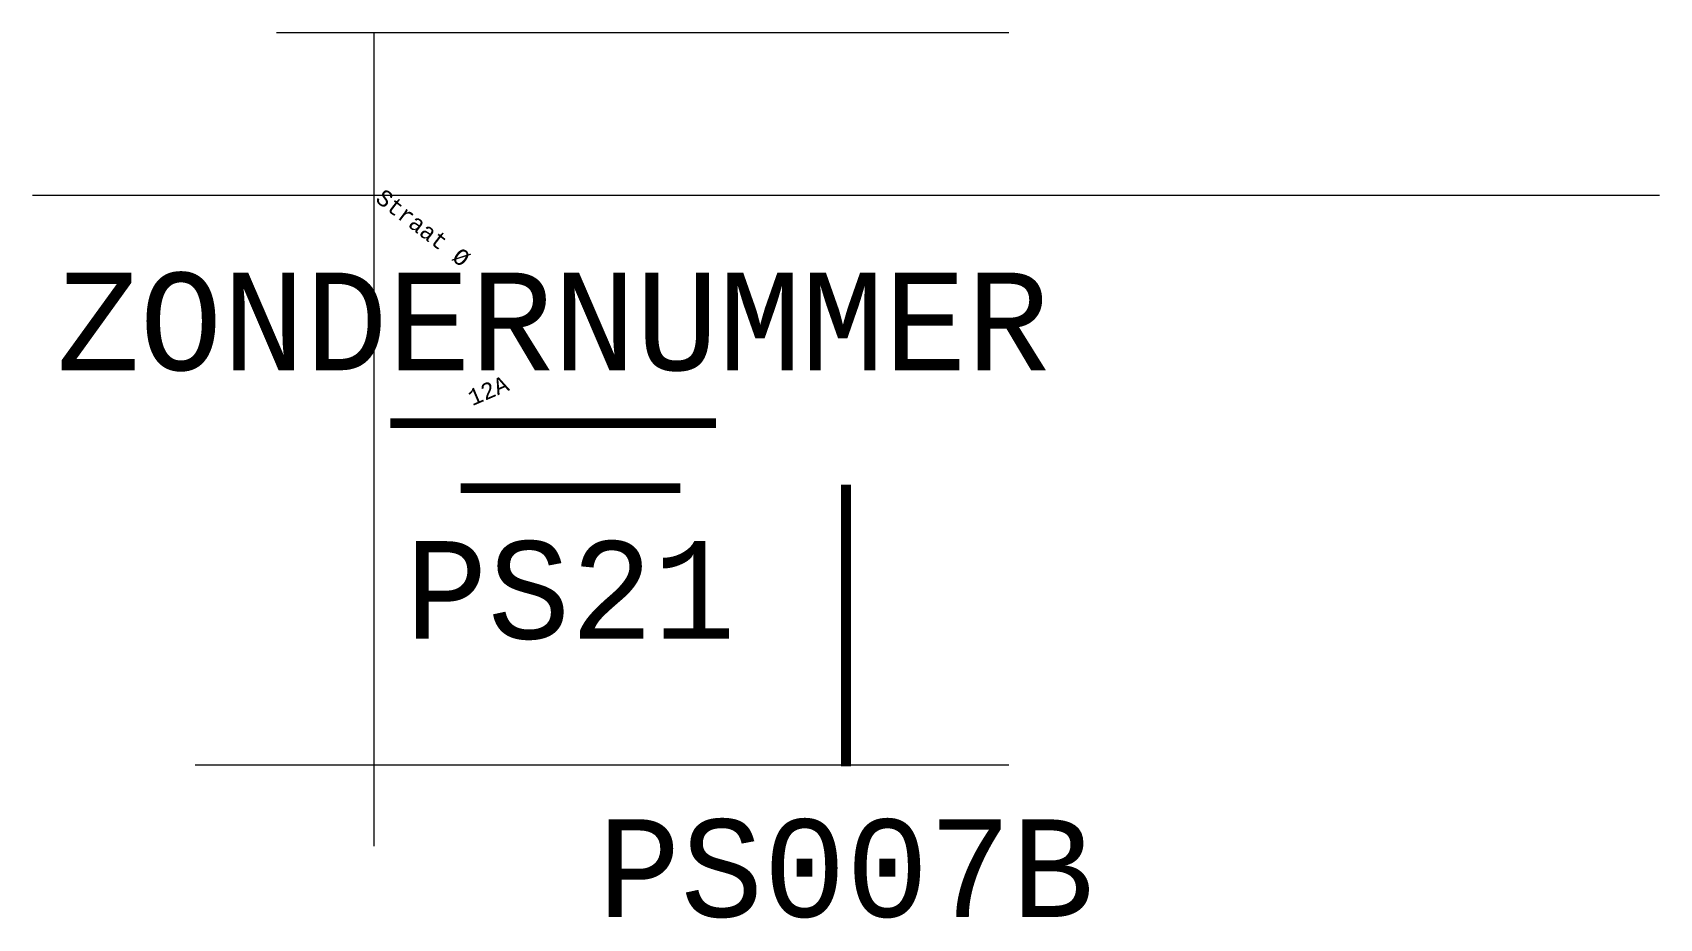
# Model space of a CAD drawing. Header units: metres. Extents: x 154980 to 155080, y 462986 to 463040.
import ezdxf
from ezdxf.enums import TextEntityAlignment as Align

# ---------------------------------------------------------------- set-up
doc = ezdxf.new("R2010")
doc.units = ezdxf.units.M
for name, color, linetype, true_color in [('BGT_VECTOR_OMTREK', 7, 'Continuous', 0x9b9b9b), ('BGT_WEGDEEL', 7, 'Continuous', 0x919191), ('KAD_GRENS', 7, 'Continuous', 0x6e6e6e), ('KAD_HUISNUMMER', 7, 'Continuous', 0x5f5f5f), ('KAD_STRAATNAAM', 7, 'Continuous', 0x737373), ('PROEFSLEUVEN_HARTLIJN', 7, 'Continuous', 0x118dcf), ('PROEFSLEUVEN_LABEL', 7, 'Continuous', 0xd21f54)]:
    doc.layers.add(name, color=color, linetype=linetype, true_color=true_color)
doc.styles.add('KADASTRALE_LABELS', font='LiberationMono-Regular.ttf')
doc.styles.add('PROEFSLEUVEN_LIBMONO', font='LiberationMono-Regular.ttf')

msp = doc.modelspace()

# ---------------------------------------------------------------- linework, layer by layer
at = {"layer": 'BGT_VECTOR_OMTREK', "color": 8, "lineweight": 9, "true_color": 0x9b9b9b}
msp.add_lwpolyline([(154995, 463040), (155040, 463040)], dxfattribs=at)
at = {"layer": 'BGT_WEGDEEL', "color": 8, "lineweight": 9, "true_color": 0x919191}
msp.add_lwpolyline([(154990, 462995), (155040, 462995)], dxfattribs=at)
at = {"layer": 'KAD_GRENS', "color": 8, "lineweight": 13}
for points in [[(155001, 462990), (155001, 463040)], [(154980, 463030), (155080, 463030)]]:
    msp.add_lwpolyline(points, dxfattribs=at)
at = {"layer": 'PROEFSLEUVEN_HARTLIJN', "color": 7, "true_color": 0x118dcf, "const_width": 0.6}
for points in [[(155002, 463016), (155022, 463016)], [(155019.81, 463012), (155006.32, 463012)], [(155030, 463012.23), (155030, 462994.91)]]:
    msp.add_lwpolyline(points, dxfattribs=at)

# ---------------------------------------------------------------- texts
at = {"layer": 'KAD_HUISNUMMER', "color": 8, "style": 'KADASTRALE_LABELS'}
msp.add_text('12A', height=1, rotation=23, dxfattribs=at).set_placement((155008, 463018), align=Align.MIDDLE_CENTER)
at = {"layer": 'KAD_STRAATNAAM', "color": 8, "style": 'KADASTRALE_LABELS'}
msp.add_text('Straat Ø', height=1, rotation=322.5, dxfattribs=at).set_placement((155004, 463028), align=Align.MIDDLE_CENTER)
at = {"layer": 'PROEFSLEUVEN_LABEL', "color": 7, "true_color": 0xd21f54, "style": 'PROEFSLEUVEN_LIBMONO'}
for s, p in [('ZONDERNUMMER', (155012, 463022.25)), ('PS21', (155013.06, 463005.75)), ('PS007B', (155030, 462988.66))]:
    msp.add_text(s, height=6, dxfattribs=at).set_placement(p, align=Align.MIDDLE_CENTER)

doc.saveas('drawing.dxf')
